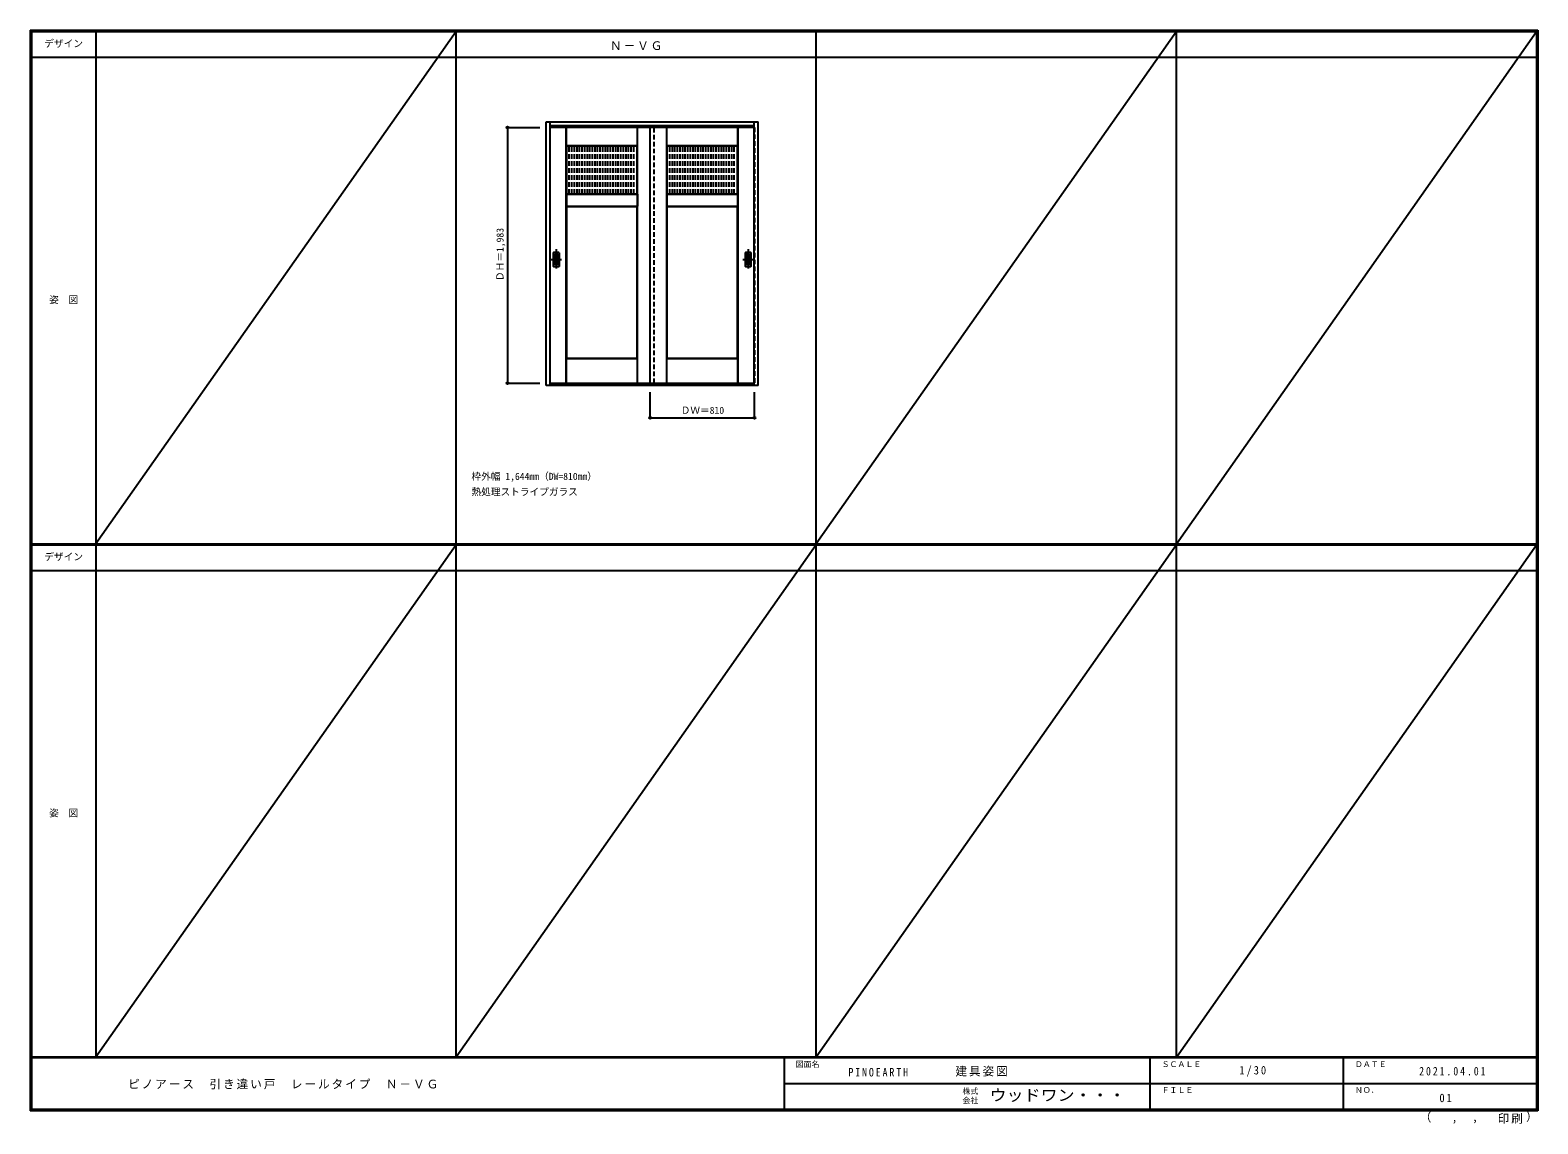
# Model space of a CAD drawing. Units: millimetres, scale not verified. Extents: x -6000 to 5700, y -4307 to 4175.
import ezdxf
from ezdxf.enums import TextEntityAlignment as Align

# ---------------------------------------------------------------- set-up
doc = ezdxf.new("R2010")
doc.units = ezdxf.units.MM
doc.header["$LTSCALE"] = 30
doc.header["$PDMODE"] = 32
doc.header["$PDSIZE"] = 15
doc.linetypes.add('CHAIN1', pattern=[8, 5, -1, 1, -1])
doc.linetypes.add('DASHED1', pattern=[1.8, 1.2, -0.6])
for name, color, linetype in [('0-1_通り芯', 4, 'CHAIN1'), ('0-2_扉', 4, 'DASHED1'), ('0-3_仕上げ', 7, 'Continuous'), ('0-4_枠', 3, 'Continuous'), ('0-6_引手', 3, 'Continuous'), ('0-A_文字', 7, 'Continuous'), ('0-B_寸法', 4, 'Continuous'), ('0-C_ハッチ', 4, 'DASHED1'), ('F-1_枠', 6, 'Continuous'), ('F-A_文字', 7, 'Continuous')]:
    doc.layers.add(name, color=color, linetype=linetype)
doc.styles.add('ＭＳ ゴシック', font='')
doc.styles.get('ＭＳ ゴシック').set_extended_font_data('MS Gothic')

msp = doc.modelspace()

# ---------------------------------------------------------------- linework, layer by layer
at = {"layer": '0-1_通り芯'}
for p, q in [((-1917, 2476.5), (-1917, 2314.5)), ((-429, 2476.5), (-429, 2314.5)), ((-1958, 2395.5), (-1876, 2395.5)), ((-470, 2395.5), (-388, 2395.5))]:
    msp.add_line(p, q, dxfattribs=at)
at = {"layer": '0-2_扉'}
for p, q in [((-1968, 3421), (-1968, 1438)), ((-1965, 3421), (-1968, 3421)), ((-1158, 1438), (-1158, 3421)), ((-381, 3421), (-378, 3421)), ((-1968, 1438), (-1965, 1438))]:
    msp.add_line(p, q, dxfattribs=at)
at = {"layer": '0-2_扉', "color": 3, "linetype": 'Continuous'}
for p, q in [((-381, 3421), (-1965, 3421)), ((-1188, 1438), (-1188, 3421)), ((-1965, 1438), (-381, 1438))]:
    msp.add_line(p, q, dxfattribs=at)
at = {"layer": '0-2_扉'}
msp.add_lwpolyline([(-378, 3421), (-378, 1438), (-381, 1438)], dxfattribs=at)
at = {"layer": '0-3_仕上げ'}
for p, q in [((-1840, 1438), (-1840, 3421)), ((-1839, 3280), (-1839, 3421)), ((-1838, 3281), (-1838, 3421)), ((-1288, 3281), (-1288, 3421)), ((-1287, 3280), (-1287, 3421)), ((-1286, 1438), (-1286, 3421)), ((-1060, 1438), (-1060, 3421)), ((-1059, 3280), (-1059, 3421)), ((-1058, 3281), (-1058, 3421)), ((-508, 3281), (-508, 3421)), ((-507, 3280), (-507, 3421)), ((-506, 1438), (-506, 3421)), ((-1838, 3281), (-1288, 3281)), ((-1290, 3277), (-1287, 3280)), ((-1288, 3281), (-1287, 3280)), ((-1058, 3281), (-508, 3281)), ((-510, 3277), (-507, 3280)), ((-508, 3281), (-507, 3280)), ((-1839, 2904), (-1836, 2907)), ((-1839, 2904), (-1839, 2810)), ((-1839, 2904), (-1838, 2903)), ((-1838, 2811), (-1838, 2903)), ((-1838, 2903), (-1288, 2903)), ((-1838, 2811), (-1288, 2811)), ((-1290, 2807), (-1287, 2810)), ((-1288, 2811), (-1288, 2903)), ((-1288, 2811), (-1287, 2810)), ((-1287, 2904), (-1287, 2810)), ((-1059, 2904), (-1056, 2907)), ((-1059, 2904), (-1059, 2810)), ((-1059, 2904), (-1058, 2903)), ((-1058, 2811), (-1058, 2903)), ((-1058, 2903), (-508, 2903)), ((-1058, 2811), (-508, 2811)), ((-510, 2807), (-507, 2810)), ((-508, 2811), (-508, 2903)), ((-508, 2811), (-507, 2810)), ((-507, 2904), (-507, 2810)), ((-1839, 1629), (-1836, 1632)), ((-1839, 1629), (-1838, 1628)), ((-1839, 1438), (-1839, 1629)), ((-1838, 1628), (-1288, 1628)), ((-1838, 1438), (-1838, 1628)), ((-1288, 1438), (-1288, 1628)), ((-1287, 1438), (-1287, 1629)), ((-1059, 1629), (-1056, 1632)), ((-1059, 1629), (-1058, 1628)), ((-1059, 1438), (-1059, 1629)), ((-1058, 1628), (-508, 1628)), ((-1058, 1438), (-1058, 1628)), ((-508, 1438), (-508, 1628)), ((-507, 1438), (-507, 1629))]:
    msp.add_line(p, q, dxfattribs=at)
at = {"layer": '0-3_仕上げ', "color": 3}
for p, q in [((-1836, 3277), (-1290, 3277)), ((-1836, 2907), (-1836, 3277)), ((-1290, 2907), (-1290, 3277)), ((-1056, 3277), (-510, 3277)), ((-1056, 2907), (-1056, 3277)), ((-510, 2907), (-510, 3277)), ((-1836, 2907), (-1290, 2907)), ((-1056, 2907), (-510, 2907)), ((-1836, 2807), (-1290, 2807)), ((-1836, 1632), (-1836, 2807)), ((-1290, 1632), (-1290, 2807)), ((-1056, 2807), (-510, 2807)), ((-1056, 1632), (-1056, 2807)), ((-510, 1632), (-510, 2807)), ((-1836, 1632), (-1290, 1632)), ((-1056, 1632), (-510, 1632))]:
    msp.add_line(p, q, dxfattribs=at)
at = {"layer": '0-3_仕上げ'}
for points in [[(-1838, 3281), (-1839, 3280), (-1836, 3277)], [(-1058, 3281), (-1059, 3280), (-1056, 3277)], [(-1838, 2811), (-1839, 2810), (-1836, 2807)], [(-1290, 2907), (-1287, 2904), (-1288, 2903)], [(-1058, 2811), (-1059, 2810), (-1056, 2807)], [(-510, 2907), (-507, 2904), (-508, 2903)], [(-1290, 1632), (-1287, 1629), (-1288, 1628)], [(-510, 1632), (-507, 1629), (-508, 1628)]]:
    msp.add_lwpolyline(points, dxfattribs=at)
at = {"layer": '0-4_枠'}
for p, q in [((-1995, 1418), (-1995, 3465)), ((-1995, 3465), (-351, 3465)), ((-1965, 1418), (-1965, 3465)), ((-1965, 3435), (-381, 3435)), ((-381, 1438.54), (-381, 3465)), ((-351, 1418), (-351, 3465)), ((-351, 1418), (-1995, 1418)), ((-381, 1433), (-1965, 1433))]:
    msp.add_line(p, q, dxfattribs=at)
msp.add_lwpolyline([(-381, 1418), (-381, 1438.2), (-381, 1438.54)], dxfattribs=at)
at = {"layer": '0-6_引手'}
for p, q in [((-1938, 2342), (-1938, 2449)), ((-1897.5, 2450.5), (-1936.5, 2450.5)), ((-1897.5, 2340.5), (-1936.5, 2340.5)), ((-1896, 2449), (-1896, 2342)), ((-450, 2342), (-450, 2449)), ((-409.5, 2450.5), (-448.5, 2450.5)), ((-409.5, 2340.5), (-448.5, 2340.5)), ((-408, 2449), (-408, 2342))]:
    msp.add_line(p, q, dxfattribs=at)
at = {"layer": '0-6_引手', "color": 7}
for p, q in [((-1929.5, 2358), (-1929.5, 2433)), ((-1906, 2434.5), (-1928, 2434.5)), ((-1906, 2356.5), (-1928, 2356.5)), ((-1904.5, 2433), (-1904.5, 2358)), ((-441.5, 2358), (-441.5, 2433)), ((-418, 2434.5), (-440, 2434.5)), ((-418, 2356.5), (-440, 2356.5)), ((-416.5, 2433), (-416.5, 2358))]:
    msp.add_line(p, q, dxfattribs=at)
at = {"layer": '0-6_引手'}
for centre, start, end in [((-1936.5, 2449), 90, 180), ((-1936.5, 2342), 180, 270), ((-1897.5, 2449), 0, 90), ((-1897.5, 2342), 270, 0), ((-448.5, 2449), 90, 180), ((-448.5, 2342), 180, 270), ((-409.5, 2449), 0, 90), ((-409.5, 2342), 270, 0)]:
    msp.add_arc(centre, 1.5, start, end, dxfattribs=at)
at = {"layer": '0-6_引手', "color": 7}
for centre, start, end in [((-1928, 2433), 90, 180), ((-1928, 2358), 180, 270), ((-1906, 2433), 0, 90), ((-1906, 2358), 270, 0), ((-440, 2433), 90, 180), ((-440, 2358), 180, 270), ((-418, 2433), 0, 90), ((-418, 2358), 270, 0)]:
    msp.add_arc(centre, 1.5, start, end, dxfattribs=at)
at = {"layer": '0-B_寸法'}
for p, q in [((-2295, 3421), (-2045, 3421)), ((-2295, 3421), (-2295, 1438)), ((-2295, 1438), (-2045, 1438)), ((-1188, 1168), (-1188, 1368)), ((-378, 1168), (-378, 1368)), ((-1188, 1168), (-378, 1168))]:
    msp.add_line(p, q, dxfattribs=at)
at = {"layer": '0-B_寸法', "color": 7}
for p in [(-2295, 3421), (-2295, 1438), (-1188, 1168), (-378, 1168)]:
    msp.add_point(p, dxfattribs=at)
at = {"layer": '0-C_ハッチ'}
for p, q in [((-1816, 2907), (-1816, 3277)), ((-1796, 2907), (-1796, 3277)), ((-1776, 2907), (-1776, 3277)), ((-1756, 2907), (-1756, 3277)), ((-1736, 2907), (-1736, 3277)), ((-1716, 2907), (-1716, 3277)), ((-1696, 2907), (-1696, 3277)), ((-1676, 2907), (-1676, 3277)), ((-1656, 2907), (-1656, 3277)), ((-1636, 2907), (-1636, 3277)), ((-1616, 2907), (-1616, 3277)), ((-1596, 2907), (-1596, 3277)), ((-1576, 2907), (-1576, 3277)), ((-1556, 2907), (-1556, 3277)), ((-1536, 2907), (-1536, 3277)), ((-1516, 2907), (-1516, 3277)), ((-1496, 2907), (-1496, 3277)), ((-1476, 2907), (-1476, 3277)), ((-1456, 2907), (-1456, 3277)), ((-1436, 2907), (-1436, 3277)), ((-1416, 2907), (-1416, 3277)), ((-1396, 2907), (-1396, 3277)), ((-1376, 2907), (-1376, 3277)), ((-1356, 2907), (-1356, 3277)), ((-1336, 2907), (-1336, 3277)), ((-1316, 2907), (-1316, 3277)), ((-1036, 2907), (-1036, 3277)), ((-1016, 2907), (-1016, 3277)), ((-996, 2907), (-996, 3277)), ((-976, 2907), (-976, 3277)), ((-956, 2907), (-956, 3277)), ((-936, 2907), (-936, 3277)), ((-916, 2907), (-916, 3277)), ((-896, 2907), (-896, 3277)), ((-876, 2907), (-876, 3277)), ((-856, 2907), (-856, 3277)), ((-836, 2907), (-836, 3277)), ((-816, 2907), (-816, 3277)), ((-796, 2907), (-796, 3277)), ((-776, 2907), (-776, 3277)), ((-756, 2907), (-756, 3277)), ((-736, 2907), (-736, 3277)), ((-716, 2907), (-716, 3277)), ((-696, 2907), (-696, 3277)), ((-676, 2907), (-676, 3277)), ((-656, 2907), (-656, 3277)), ((-636, 2907), (-636, 3277)), ((-616, 2907), (-616, 3277)), ((-596, 2907), (-596, 3277)), ((-576, 2907), (-576, 3277)), ((-556, 2907), (-556, 3277)), ((-536, 2907), (-536, 3277))]:
    msp.add_line(p, q, dxfattribs=at)
at = {"layer": 'F-1_枠'}
for p, q in [((-6000, 4175), (5700, 4175)), ((-6000, 4175), (-6000, -4205)), ((-6000, 4170), (5700, 4170)), ((-6000, 4165), (5700, 4165)), ((-5995, 4175), (-5995, -4205)), ((-5990, 4175), (-5990, -4205)), ((-5490, 4175), (-5490, -3790)), ((-2695, -3790), (-2695, 4175)), ((100, -3790), (100, 4175)), ((2895, -3790), (2895, 4175)), ((5690, 4175), (5690, -4205)), ((5695, 4175), (5695, -4205)), ((5700, 4175), (5700, -4205)), ((-6000, 3965), (5700, 3965)), ((-6000, 190.5), (5700, 190.5)), ((-6000, 187.5), (5700, 187.5)), ((-6000, 184.5), (5700, 184.5)), ((-6000, -15.5), (5700, -15.5)), ((5700, -3790), (-6000, -3790)), ((5700, -3795), (-6000, -3795)), ((-150, -3795), (-150, -4195)), ((2690, -3795), (2690, -4195)), ((4190, -3795), (4190, -4195)), ((-150, -3995), (5690, -3995.01)), ((5700, -4195), (-6000, -4195)), ((5700, -4200), (-6000, -4200)), ((5700, -4205), (-6000, -4205))]:
    msp.add_line(p, q, dxfattribs=at)
at = {"layer": 'F-A_文字'}
for p, q in [((-2695, 4165), (-5490, 190.5)), ((2895, 4165), (100, 190.5)), ((2895, 190.5), (5690, 4165)), ((-2695, 184.5), (-5490, -3790)), ((100, 184.5), (-2695, -3790)), ((2895, 184.5), (100, -3790)), ((2895, -3790), (5690, 184.5))]:
    msp.add_line(p, q, dxfattribs=at)

# ---------------------------------------------------------------- texts
at = {"layer": '0-A_文字', "style": 'ＭＳ ゴシック'}
for s, p in [('枠外幅 1,644mm（DW=810mm）', (-2575, 670.5)), ('熱処理ストライプガラス', (-2575, 550.5))]:
    msp.add_text(s, height=54.99, dxfattribs=at).set_placement(p, align=Align.BOTTOM_LEFT)
at = {"layer": '0-A_文字', "insert": (-1500, 4020), "char_height": 65.98, "attachment_point": 7, "style": 'ＭＳ ゴシック'}
msp.add_mtext('\\T1.17;Ｎ－ＶＧ', dxfattribs=at)
at = {"layer": '0-B_寸法', "color": 7, "style": 'ＭＳ ゴシック'}
msp.add_text('ＤＨ＝1,983', height=54.99, rotation=90, dxfattribs=at).set_placement((-2310, 2229.25), align=Align.BOTTOM_LEFT)
msp.add_text('ＤＷ＝810', height=54.99, dxfattribs=at).set_placement((-951.75, 1183), align=Align.BOTTOM_LEFT)
at = {"layer": 'F-A_文字', "style": 'ＭＳ ゴシック'}
for s, height, p in [('デザイン', 54.99, (-5890, 4027.5)), ('姿\u3000図', 54.99, (-5852.5, 2040.25)), ('デザイン', 54.99, (-5890, 47)), ('姿\u3000図', 54.99, (-5852.5, -1940.25)), ('図面名', 43.99, (-60, -3880)), ('ＳＣＡＬＥ', 43.99, (2780, -3880)), ('ＤＡＴＥ', 43.99, (4280, -3880)), ('株式', 43.99, (1235, -4089)), ('ＦＩＬＥ', 43.99, (2780, -4080)), ('ＮＯ．', 43.99, (4280, -4080)), ('会社', 43.99, (1235, -4161)), ('（', 65.98, (4784.03, -4308.31)), ('）', 65.98, (5608.4, -4304.13)), (',', 65.98, (5031.28, -4308.31)), (',', 65.98, (5190.2, -4305.53))]:
    msp.add_text(s, height=height, dxfattribs=at).set_placement(p, align=Align.BOTTOM_LEFT)
at = {"layer": 'F-A_文字', "style": 'ＭＳ ゴシック', "width": 1.1}
msp.add_text('ウッドワン・・・', height=87.98, dxfattribs=at).set_placement((1445, -4155), align=Align.BOTTOM_LEFT)
at = {"layer": 'F-A_文字', "char_height": 65.98, "attachment_point": 7, "style": 'ＭＳ ゴシック'}
for s, insert in [('\\T1.17;建具姿図', (1180.42, -3940)), ('\\T1.38;\\W0.9;1/30', (3383.75, -3940)), ('\\T1.17;ピノアース\u3000引き違い戸\u3000レールタイプ\u3000Ｎ－ＶＧ', (-5240, -4040)), ('\\T1.39;\\W0.85;PINOEARTH', (350, -3940.79)), ('\\T1.39;\\W0.85;2021.04.01', (4778.75, -3932.5)), ('\\T1.36;\\W0.9;01', (4936.25, -4140)), ('\\T1.17;印刷', (5388.15, -4306.92))]:
    msp.add_mtext(s, dxfattribs=dict(at, insert=insert))

doc.saveas('drawing.dxf')
